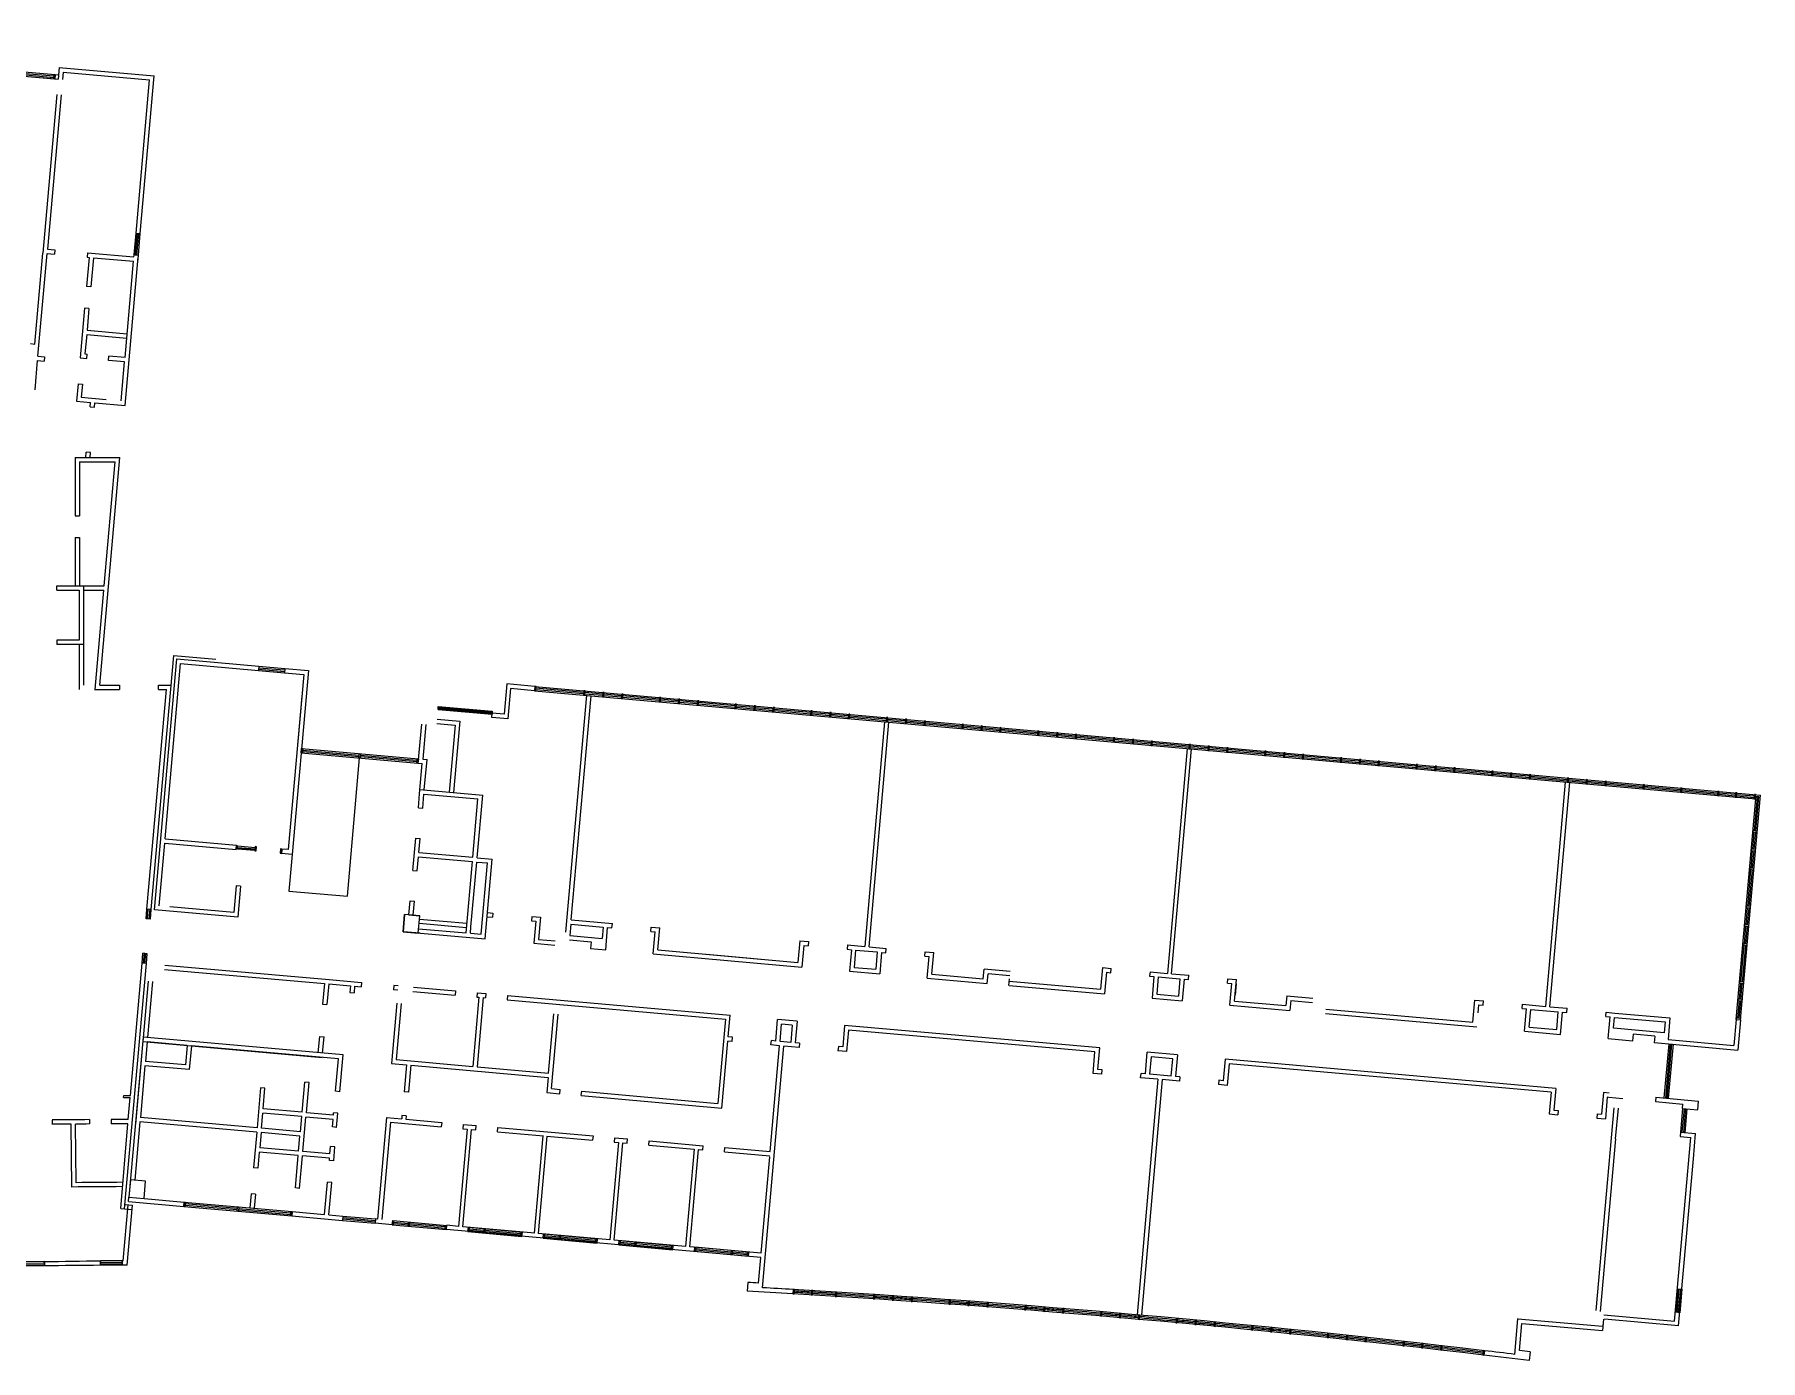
# Model space of a CAD drawing. Header units: millimetres. Extents: x -160790 to 7560, y -3558 to 89454.
# Drawn here: x -71972 to 7560, y -1933 to 59176 of the extents above; entities that cross this region are included whole.
import ezdxf

# ---------------------------------------------------------------- set-up
doc = ezdxf.new("R2010")
doc.units = ezdxf.units.MM
doc.header["$LTSCALE"] = 5
doc.layers.add('A—墙体', color=7, linetype='Continuous')
doc.layers.add('A—门窗', color=135, linetype='Continuous')
for name, color, linetype, lineweight in [('E1-RI-3F$0$A-GLAZ-CWMG', 3, 'Continuous', 5), ('E1-RI-3F$0$A-WALL', 7, 'Continuous', 5), ('E1-RI-3F$0$AUDIT_D_131110141545-10', 7, 'Continuous', 5), ('E1-RW-3F$0$A-WALL', 7, 'Continuous', 5)]:
    doc.layers.add(name, color=color, linetype=linetype, lineweight=lineweight)
doc.layers.get('E1-RI-3F$0$A-GLAZ-CWMG').off()

# ---------------------------------------------------------------- blocks, each defined once
blk = doc.blocks.new('E1-RI-3F$0$RECTANGULAR_MULLION_-_6006')
at = {"layer": 'A—门窗'}
for p, q in [((-30, 125), (30, 125)), ((-30, -75), (-30, 125)), ((30, 125), (30, -75)), ((30, -75), (-30, -75))]:
    blk.add_line(p, q, dxfattribs=at)
blk = doc.blocks.new('E1-RI-3F$0$ERWEW')
at = {"layer": 'A—门窗'}
for p, q in [((12241778, -5091274), (12241778, -5091474)), ((12241778, -5091274), (12247778, -5091274)), ((12241778, -5091474), (12247778, -5091474)), ((12241838, -5091274), (12241838, -5091474)), ((12241838, -5091341), (12243148, -5091341)), ((12241838, -5091408), (12243148, -5091408)), ((12243148, -5091274), (12243148, -5091474)), ((12243208, -5091274), (12243208, -5091474)), ((12243208, -5091341), (12243948, -5091341)), ((12243208, -5091408), (12243948, -5091408)), ((12243948, -5091274), (12243948, -5091474)), ((12244008, -5091274), (12244008, -5091474)), ((12244008, -5091341), (12244748, -5091341)), ((12244008, -5091408), (12244748, -5091408)), ((12244748, -5091274), (12244748, -5091474)), ((12244808, -5091274), (12244808, -5091474)), ((12244808, -5091341), (12246348, -5091341)), ((12244808, -5091408), (12246348, -5091408)), ((12246348, -5091274), (12246348, -5091474)), ((12246408, -5091274), (12246408, -5091474)), ((12246408, -5091341), (12247718, -5091341)), ((12246408, -5091408), (12247718, -5091408)), ((12247718, -5091274), (12247718, -5091474)), ((12247778, -5091274), (12247778, -5091474))]:
    blk.add_line(p, q, dxfattribs=at)
blk = doc.blocks.new('E1-RI-3F$0$1窗02')
at = {"layer": 'A—门窗'}
for p, q in [((12307966, -5138138), (12310466, -5138138)), ((12307966, -5138338), (12310466, -5138338)), ((12308026, -5138338), (12308026, -5138138)), ((12308026, -5138204), (12308706, -5138204)), ((12308026, -5138271), (12308706, -5138271)), ((12308706, -5138338), (12308706, -5138138)), ((12308766, -5138338), (12308766, -5138138)), ((12308766, -5138204), (12310406, -5138204)), ((12308766, -5138271), (12310406, -5138271)), ((12310406, -5138338), (12310406, -5138138))]:
    blk.add_line(p, q, dxfattribs=at)
at = {"layer": 'E1-RI-3F$0$A-WALL'}
for p, q in [((12307966, -5138338), (12307966, -5138138)), ((12310466, -5138338), (12310466, -5138138))]:
    blk.add_line(p, q, dxfattribs=at)
blk = doc.blocks.new('E1-RI-3F$0$$TCHSYS$WIN2D')
for p, q in [((-0.5, 0.5), (0.5, 0.5)), ((-0.5, 0.5), (-0.5, -0.5)), ((0.5, 0.5), (0.5, -0.5)), ((0.5, 0.167), (-0.5, 0.167)), ((0.5, -0.167), (-0.5, -0.167)), ((-0.5, -0.5), (0.5, -0.5))]:
    blk.add_line(p, q)

msp = doc.modelspace()

# ---------------------------------------------------------------- linework, layer by layer
for p, q in [((-69568, 45352), (-67722, 45189)), ((-69551, 45552), (-67704, 45388)), ((-69863, 44274), (-69562, 44247)), ((-69646, 44456), (-69544, 44447)), ((-69562, 44247), (-69544, 44447)), ((-68566, 44159), (-68548, 44359)), ((-67819, 44093), (-68566, 44159)), ((-67801, 44293), (-68548, 44359)), ((-69209, 28988), (-68059, 28988)), ((-68961, 29188), (-68059, 29188)), ((-68059, 29188), (-68059, 28988)), ((-66259, 28988), (-66259, 29188)), ((-66259, 29188), (-65679, 29188)), ((-66259, 28988), (-65897, 28988)), ((1658, 12754), (1658, 12754))]:
    msp.add_line(p, q)
at = {"layer": 'A—墙体'}
for p, q in [((-91934, 59176), (-70867, 57313)), ((-91354, 58924), (-70884, 57114)), ((-70836, 57662), (-70884, 57114)), ((-70836, 57662), (-70884, 57114)), ((-70836, 57662), (-66453, 57274)), ((-70836, 57662), (-66453, 57274)), ((-70654, 57445), (-70685, 57096)), ((-70654, 57445), (-70685, 57096)), ((-70654, 57445), (-66670, 57093)), ((-70654, 57445), (-66670, 57093)), ((-67096, 50003), (-66453, 57274)), ((-67096, 50003), (-66453, 57274)), ((-67295, 50020), (-66670, 57093)), ((-67295, 50020), (-66670, 57093)), ((-70747, 56399), (-71376, 49277)), ((-70747, 56399), (-71376, 49277)), ((-70946, 56417), (-71285, 52582)), ((-70946, 56417), (-71285, 52582)), ((-71285, 52582), (-71593, 49100)), ((-71285, 52582), (-71593, 49100)), ((-67295, 50020), (-67096, 50003)), ((-67295, 50020), (-67096, 50003)), ((-71963, 44911), (-71593, 49095)), ((-71812, 44346), (-71394, 49078)), ((-71394, 49078), (-71045, 49047)), ((-71394, 49078), (-71045, 49047)), ((-71376, 49277), (-71028, 49246)), ((-71376, 49277), (-71028, 49246)), ((-71028, 49246), (-71045, 49046)), ((-71028, 49246), (-71045, 49046)), ((-69459, 48906), (-69576, 47561)), ((-69533, 49114), (-69551, 48914)), ((-69533, 49114), (-69551, 48914)), ((-69551, 48915), (-69459, 48906)), ((-69551, 48915), (-69459, 48906)), ((-69533, 49114), (-67392, 48924)), ((-69533, 49114), (-67392, 48924)), ((-69260, 48889), (-69377, 47544)), ((-69260, 48889), (-67409, 48725)), ((-69260, 48889), (-67409, 48725)), ((-67801, 44293), (-67409, 48725)), ((-67796, 42085), (-67192, 48919)), ((-67392, 48924), (-67383, 49024)), ((-67392, 48924), (-67383, 49024)), ((-67383, 49024), (-67184, 49006)), ((-67383, 49024), (-67184, 49006)), ((-67212, 48683), (-67184, 49006)), ((-67212, 48683), (-67184, 49006)), ((-69377, 47544), (-69576, 47561)), ((-69663, 46565), (-69863, 44274)), ((-69464, 46548), (-69663, 46565)), ((-69464, 46548), (-69551, 45552)), ((-69568, 45352), (-69646, 44456)), ((-72162, 44929), (-71963, 44911)), ((-71949, 42802), (-71830, 44147)), ((-71830, 44147), (-71531, 44120)), ((-71812, 44346), (-71513, 44320)), ((-67977, 42301), (-67819, 44093)), ((-69967, 43077), (-70037, 42280)), ((-69967, 43077), (-69768, 43060)), ((-69768, 43060), (-69820, 42462)), ((-70037, 42280), (-69390, 42224)), ((-69820, 42462), (-68675, 42362)), ((-69407, 42024), (-69390, 42224)), ((-69208, 42007), (-69190, 42206)), ((-69190, 42206), (-67796, 42085)), ((-69407, 42024), (-69208, 42007)), ((-69614, 39689), (-69592, 39933)), ((-69393, 39915), (-69592, 39933)), ((-69413, 39688), (-69393, 39915)), ((-70096, 39689), (-70096, 36990)), ((-70096, 39689), (-68033, 39687)), ((-69896, 39489), (-69896, 36989)), ((-69896, 39489), (-68251, 39487)), ((-68961, 29188), (-68033, 39687)), ((-68757, 33764), (-68251, 39487)), ((-70096, 36990), (-69896, 36989)), ((-70096, 35990), (-70096, 33764)), ((-70096, 35990), (-69896, 35989)), ((-69896, 35989), (-69896, 33764)), ((-70941, 33564), (-70941, 33764)), ((-70941, 33764), (-69708, 33764)), ((-70941, 33564), (-70941, 33764)), ((-70941, 33764), (-69708, 33764)), ((-70941, 33564), (-69908, 33564)), ((-70941, 33564), (-69908, 33564)), ((-69908, 33564), (-69908, 31264)), ((-69908, 33564), (-69908, 31264)), ((-69896, 33764), (-68757, 33764)), ((-69708, 33764), (-69708, 31064)), ((-69708, 33764), (-69708, 31064)), ((-69708, 33564), (-68775, 33564)), ((-69628, 33764), (-68757, 33764)), ((-69179, 28988), (-68775, 33564)), ((-70941, 31264), (-70941, 31064)), ((-69908, 31264), (-70941, 31264)), ((-70941, 31264), (-70941, 31064)), ((-69908, 31264), (-70941, 31264)), ((-69708, 31064), (-70941, 31064)), ((-69708, 31064), (-70941, 31064)), ((-66595, 18856), (-65557, 30561)), ((-66446, 18843), (-65421, 30398)), ((-65557, 30561), (-63615, 30388)), ((-65421, 30398), (-61636, 30062)), ((-65955, 22112), (-65239, 30181)), ((-65239, 30181), (-61653, 29863)), ((-60458, 29757), (-59562, 29677)), ((-60441, 29956), (-59345, 29859)), ((-59562, 29677), (-60277, 21609)), ((-59345, 29859), (-60096, 21392)), ((-66794, 18874), (-65897, 28988)), ((-59649, 28682), (-59880, 26087)), ((-50213, 29250), (-50336, 27855)), ((-48918, 29135), (-50213, 29250)), ((-50031, 29033), (-50155, 27639)), ((-48935, 28936), (-50031, 29033)), ((-48918, 29135), (-48935, 28936)), ((-47487, 17814), (-46520, 28722)), ((-47237, 18370), (-46321, 28704)), ((-50902, 27705), (-50885, 27904)), ((-50336, 27855), (-50884, 27904)), ((-54143, 27390), (-54302, 25596)), ((-53943, 27372), (-54085, 25778)), ((-53436, 27428), (-52590, 27353)), ((-53419, 27627), (-52373, 27534)), ((-52590, 27353), (-52864, 24265)), ((-52373, 27534), (-52665, 24247)), ((-50155, 27639), (-50902, 27705)), ((-32799, 27505), (-33718, 17146)), ((-33518, 17128), (-32600, 27487)), ((-18852, 26268), (-19771, 15909)), ((-19573, 15891), (-18655, 26251)), ((-57556, 19460), (-56991, 25835)), ((-54302, 25596), (-54103, 25579)), ((-54226, 24185), (-54103, 25579)), ((-54085, 25778), (-53886, 25760)), ((-54010, 24366), (-53886, 25760)), ((-2338, 14388), (-1422, 24722)), ((-2139, 14370), (-1222, 24705)), ((-54284, 23537), (-54226, 24185)), ((-54284, 23537), (-54226, 24185)), ((-54209, 24384), (-51320, 24128)), ((-54209, 24384), (-51320, 24128)), ((-54085, 23520), (-54027, 24167)), ((-54085, 23520), (-54027, 24167)), ((-54027, 24167), (-51537, 23946)), ((-54027, 24167), (-51537, 23946)), ((-51775, 21257), (-51537, 23946)), ((-51775, 21257), (-51537, 23946)), ((-51576, 21239), (-51320, 24128)), ((-51576, 21239), (-51320, 24128)), ((-54284, 23537), (-54085, 23520)), ((-54284, 23537), (-54085, 23520)), ((-66229, 19025), (-65973, 21913)), ((-65973, 21913), (-62686, 21622)), ((-65955, 22112), (-62668, 21821)), ((-62686, 21622), (-62668, 21821)), ((-60579, 21595), (-60593, 21436)), ((-60277, 21609), (-60576, 21635)), ((-54540, 20649), (-54407, 22143)), ((-54540, 20649), (-54407, 22143)), ((-54407, 22143), (-54208, 22125)), ((-54407, 22143), (-54208, 22125)), ((-54266, 21478), (-54208, 22125)), ((-54266, 21478), (-54208, 22125)), ((-54266, 21478), (-51775, 21257)), ((-54266, 21478), (-51775, 21257)), ((-60096, 21392), (-60593, 21436)), ((-60096, 21392), (-60246, 19699)), ((-54341, 20631), (-54283, 21278)), ((-54341, 20631), (-54283, 21278)), ((-54283, 21278), (-51793, 21058)), ((-54283, 21278), (-51793, 21058)), ((-52084, 17771), (-51793, 21058)), ((-52084, 17771), (-51793, 21058)), ((-51859, 18052), (-51594, 21040)), ((-51859, 18052), (-51594, 21040)), ((-51594, 21040), (-51096, 20996)), ((-51594, 21040), (-51096, 20996)), ((-51594, 21040), (-51096, 20996)), ((-51594, 21040), (-51096, 20996)), ((-51576, 21239), (-50879, 21178)), ((-51576, 21239), (-50879, 21178)), ((-51388, 17709), (-51096, 20996)), ((-51388, 17709), (-51096, 20996)), ((-51387, 17709), (-51096, 20996)), ((-51387, 17709), (-51096, 20996)), ((-51205, 17492), (-50879, 21178)), ((-51205, 17492), (-50879, 21178)), ((-62683, 19945), (-62791, 18720)), ((-62484, 19928), (-62683, 19945)), ((-62484, 19928), (-62610, 18503)), ((-54540, 20649), (-54341, 20631)), ((-54540, 20649), (-54341, 20631)), ((-60246, 19699), (-57556, 19460)), ((-54721, 18607), (-54663, 19254)), ((-54721, 18607), (-54663, 19254)), ((-54663, 19254), (-54464, 19236)), ((-54663, 19254), (-54464, 19236)), ((-54522, 18589), (-54464, 19236)), ((-54522, 18589), (-54464, 19236)), ((-66595, 18857), (-66794, 18874)), ((-66595, 18856), (-66794, 18874)), ((-62610, 18503), (-66446, 18843)), ((-62791, 18720), (-65731, 18981)), ((-54991, 17827), (-54920, 18624)), ((-54991, 17827), (-54920, 18624)), ((-54721, 18607), (-54223, 18562)), ((-54721, 18607), (-54223, 18562)), ((-54293, 17766), (-54223, 18562)), ((-54293, 17766), (-54223, 18562)), ((-54236, 18413), (-52045, 18219)), ((-54236, 18413), (-52045, 18219)), ((-51115, 18513), (-50867, 18491)), ((-51097, 18712), (-50849, 18690)), ((-50849, 18690), (-50867, 18491)), ((-49056, 18531), (-49074, 18332)), ((-49074, 18332), (-48874, 18315)), ((-49056, 18531), (-48659, 18496)), ((-48874, 18315), (-48965, 17293)), ((-48658, 18496), (-48748, 17475)), ((-47237, 18369), (-45345, 18202)), ((-54194, 17757), (-54991, 17827)), ((-54194, 17757), (-54991, 17827)), ((-54891, 17819), (-51205, 17492)), ((-54891, 17819), (-51205, 17492)), ((-54276, 17965), (-52084, 17771)), ((-54276, 17965), (-52084, 17771)), ((-54254, 18214), (-52062, 18020)), ((-54254, 18214), (-52062, 18020)), ((-51885, 17753), (-51859, 18052)), ((-51885, 17753), (-51859, 18052)), ((-51885, 17753), (-51387, 17709)), ((-51885, 17753), (-51387, 17709)), ((-47255, 18170), (-47301, 17647)), ((-47301, 17647), (-45807, 17515)), ((-47255, 18170), (-45761, 18038)), ((-45761, 18038), (-45807, 17515)), ((-45652, 16999), (-45562, 18020)), ((-45562, 18020), (-45363, 18003)), ((-45363, 18003), (-45345, 18202)), ((-43570, 17844), (-43552, 18043)), ((-43570, 17844), (-43371, 17827)), ((-43570, 17844), (-43371, 17826)), ((-43552, 18043), (-43154, 18008)), ((-43461, 16805), (-43371, 17827)), ((-43244, 16987), (-43154, 18008)), ((-66793, 16625), (-66776, 16815)), ((-48965, 17293), (-47993, 17207)), ((-48748, 17475), (-47975, 17406)), ((-47319, 17448), (-46323, 17360)), ((-46323, 17360), (-46349, 17061)), ((-46349, 17061), (-45652, 16999)), ((-43461, 16805), (-36613, 16198)), ((-43244, 16987), (-36794, 16415)), ((-41002, 16788), (-36794, 16415)), ((-36706, 17411), (-36794, 16415)), ((-36706, 17411), (-36307, 17375)), ((-36524, 17194), (-36613, 16198)), ((-36524, 17194), (-36325, 17176)), ((-36307, 17375), (-36325, 17176)), ((-34513, 17216), (-34531, 17017)), ((-34531, 17017), (-34333, 17000)), ((-34513, 17216), (-33718, 17146)), ((-34333, 17000), (-34421, 16003)), ((-34134, 16982), (-34204, 16185)), ((-34134, 16982), (-33137, 16894)), ((-33518, 17128), (-32722, 17057)), ((-33137, 16894), (-33208, 16097)), ((-32938, 16876), (-33027, 15880)), ((-32938, 16876), (-32739, 16858)), ((-32739, 16858), (-32722, 17057)), ((-30946, 16699), (-30929, 16898)), ((-30929, 16898), (-30530, 16863)), ((-30619, 15867), (-30530, 16863)), ((-67818, 5061), (-66816, 16366)), ((-67556, 10286), (-67015, 16384)), ((-66816, 16366), (-67015, 16384)), ((-66816, 16366), (-67015, 16384)), ((-65987, 16092), (-58614, 15438)), ((-65987, 16092), (-58614, 15438)), ((-65969, 16291), (-58399, 15619)), ((-65969, 16291), (-58399, 15619)), ((-34421, 16003), (-33027, 15880)), ((-34204, 16185), (-33208, 16097)), ((-30946, 16699), (-30747, 16682)), ((-30836, 15685), (-30747, 16682)), ((-22761, 16174), (-22849, 15178)), ((-22761, 16174), (-22362, 16139)), ((-22579, 15957), (-22667, 14961)), ((-22579, 15957), (-22380, 15940)), ((-22380, 15940), (-22362, 16139)), ((-20569, 15980), (-20587, 15781)), ((-20569, 15980), (-19771, 15909)), ((-66737, 15556), (-66984, 12767)), ((-66737, 15556), (-66984, 12767)), ((-66538, 15538), (-66767, 12949)), ((-66538, 15538), (-66767, 12949)), ((-58614, 15438), (-58699, 14489)), ((-58614, 15438), (-58699, 14489)), ((-58415, 15420), (-58499, 14471)), ((-58415, 15420), (-58499, 14472)), ((-58415, 15420), (-58499, 14471)), ((-58415, 15420), (-57419, 15332)), ((-58398, 15619), (-56905, 15487)), ((-57419, 15332), (-57446, 15033)), ((-57220, 15314), (-57246, 15015)), ((-57220, 15314), (-56922, 15288)), ((-56905, 15487), (-56922, 15288)), ((-55410, 15355), (-55428, 15154)), ((-55229, 15140), (-55428, 15154)), ((-55211, 15337), (-55410, 15355)), ((-54514, 15275), (-52572, 15103)), ((-30836, 15685), (-28071, 15440)), ((-30619, 15867), (-28252, 15657)), ((-27057, 15551), (-22849, 15178)), ((-27054, 15350), (-22667, 14961)), ((-20587, 15781), (-20388, 15763)), ((-20388, 15763), (-20475, 14767)), ((-20188, 15745), (-20259, 14948)), ((-20188, 15745), (-19192, 15657)), ((-19573, 15891), (-18777, 15821)), ((-19192, 15657), (-19263, 14860)), ((-18993, 15639), (-19081, 14643)), ((-18993, 15639), (-18794, 15622)), ((-18794, 15622), (-18777, 15821)), ((-17001, 15463), (-16984, 15662)), ((-17001, 15463), (-16802, 15445)), ((-16984, 15662), (-16585, 15626)), ((-16890, 14449), (-16802, 15445)), ((-16673, 14630), (-16585, 15626)), ((-16603, 15427), (-16649, 14904)), ((-58699, 14489), (-58499, 14471)), ((-58699, 14489), (-58499, 14471)), ((-57446, 15033), (-57246, 15015)), ((-55282, 14540), (-55529, 11751)), ((-55083, 14523), (-55312, 11933)), ((-54532, 15076), (-52589, 14904)), ((-52572, 15103), (-52589, 14904)), ((-51494, 14807), (-51776, 11619)), ((-51575, 15015), (-51593, 14815)), ((-51593, 14815), (-51494, 14807)), ((-51294, 14789), (-51577, 11601)), ((-51575, 15015), (-51177, 14979)), ((-51294, 14789), (-51195, 14780)), ((-51177, 14979), (-51195, 14780)), ((-50181, 14891), (-50199, 14692)), ((-50199, 14692), (-40138, 13800)), ((-50181, 14891), (-39921, 13981)), ((-20475, 14767), (-19081, 14643)), ((-20259, 14948), (-19263, 14860)), ((-16890, 14449), (-14126, 14204)), ((-16673, 14630), (-14307, 14421)), ((-14268, 14869), (-14307, 14421)), ((-14268, 14869), (-13072, 14763)), ((-14086, 14652), (-14126, 14204)), ((-14086, 14652), (-13090, 14563)), ((-5691, 13656), (-5601, 14677)), ((-5601, 14677), (-5202, 14642)), ((-5453, 14087), (-5419, 14461)), ((-5419, 14461), (-5220, 14443)), ((-5220, 14443), (-5202, 14642)), ((-3427, 14284), (-3409, 14483)), ((-3409, 14483), (-2338, 14388)), ((-2139, 14370), (-1342, 14300)), ((-48290, 11310), (-48047, 14049)), ((-48152, 10595), (-47848, 14032)), ((-40138, 13800), (-40483, 9915)), ((-40009, 12985), (-39921, 13981)), ((-37818, 12791), (-37729, 13787)), ((-36835, 13708), (-37729, 13787)), ((-37619, 12773), (-37548, 13570)), ((-37052, 13526), (-37548, 13570)), ((-37052, 13526), (-37122, 12729)), ((-36835, 13708), (-36923, 12712)), ((-12482, 14058), (-5510, 13440)), ((-12465, 14257), (-5691, 13656)), ((-3427, 14284), (-3228, 14266)), ((-3318, 13245), (-3228, 14266)), ((-3101, 13427), (-3028, 14249)), ((-3028, 14249), (-1759, 14136)), ((-1831, 13314), (-1759, 14136)), ((-1650, 13097), (-1559, 14118)), ((-1559, 14118), (-1360, 14101)), ((-1360, 14101), (-1342, 14300)), ((431, 13917), (448, 14116)), ((431, 13917), (630, 13899)), ((448, 14116), (847, 14081)), ((541, 12903), (630, 13899)), ((785, 13382), (829, 13881)), ((829, 13881), (3170, 13674)), ((847, 14081), (3387, 13855)), ((3170, 13674), (3126, 13175)), ((3387, 13855), (3299, 12859)), ((6443, 13785), (6337, 12590)), ((6642, 13767), (6518, 12373)), ((-66966, 12967), (-67621, 5596)), ((-66967, 12966), (-67621, 5595)), ((-66967, 12966), (-67621, 5595)), ((-66967, 12966), (-67621, 5595)), ((-66984, 12767), (-58716, 12034)), ((-66984, 12767), (-58716, 12034)), ((-66785, 12749), (-66865, 11852)), ((-66785, 12749), (-66865, 11852)), ((-64943, 12585), (-66785, 12749)), ((-64943, 12585), (-66785, 12749)), ((-58897, 12251), (-58831, 12995)), ((-58897, 12251), (-58831, 12995)), ((-58831, 12995), (-58632, 12977)), ((-58831, 12995), (-58632, 12977)), ((-58698, 12233), (-58632, 12977)), ((-58698, 12233), (-58632, 12977)), ((-40301, 9698), (-40027, 12786)), ((-39828, 12768), (-40027, 12785)), ((-39810, 12968), (-40009, 12985)), ((-39828, 12768), (-39810, 12968)), ((-38035, 12609), (-38017, 12809)), ((-37818, 12791), (-38017, 12809)), ((-37122, 12729), (-37619, 12773)), ((-34643, 13513), (-34732, 12517)), ((-22888, 12471), (-34643, 13513)), ((-34462, 13296), (-34550, 12300)), ((-23105, 12289), (-34462, 13296)), ((-3318, 13245), (-1650, 13097)), ((-3101, 13427), (-1831, 13314)), ((541, 12903), (1662, 12804)), ((3126, 13175), (785, 13382)), ((1689, 13101), (1662, 12804)), ((2685, 13013), (1689, 13101)), ((2685, 13012), (2658, 12714)), ((3299, 12859), (6337, 12590)), ((-67028, 12270), (-67323, 8952)), ((-67028, 12268), (-67323, 8951)), ((-64943, 12585), (-65022, 11689)), ((-64943, 12585), (-65022, 11689)), ((-64743, 12567), (-64841, 11472)), ((-64743, 12567), (-64841, 11472)), ((-57970, 11968), (-64743, 12569)), ((-58716, 12034), (-58716, 12034)), ((-58716, 12034), (-58716, 12034)), ((-58102, 10472), (-57970, 11966)), ((-55312, 11933), (-51776, 11619)), ((-38424, 1423), (-37437, 12556)), ((-38069, 7693), (-37636, 12574)), ((-37636, 12573), (-38035, 12609)), ((-37836, 12591), (-37836, 12591)), ((-36741, 12495), (-37437, 12556)), ((-36724, 12694), (-36923, 12712)), ((-36724, 12694), (-36741, 12495)), ((-34931, 12535), (-34948, 12336)), ((-34550, 12300), (-34948, 12336)), ((-34732, 12517), (-34931, 12535)), ((-23193, 11293), (-23105, 12289)), ((-22976, 11475), (-22888, 12471)), ((-20785, 11280), (-20697, 12277)), ((-19302, 12153), (-20697, 12277)), ((-20515, 12060), (-20586, 11263)), ((-19519, 11971), (-20515, 12060)), ((-19590, 11174), (-19519, 11971)), ((-19302, 12153), (-19390, 11157)), ((-17111, 11959), (-17199, 10962)), ((-1871, 10607), (-17111, 11959)), ((2658, 12715), (6518, 12373)), ((3555, 12636), (3555, 12637)), ((-66882, 11654), (-67094, 9264)), ((-66882, 11653), (-67094, 9262)), ((-66882, 11653), (-67094, 9262)), ((-64841, 11472), (-66882, 11653)), ((-64841, 11472), (-66882, 11653)), ((-65022, 11689), (-66865, 11852)), ((-65022, 11689), (-66865, 11852)), ((-55529, 11751), (-54832, 11689)), ((-54832, 11689), (-54942, 10448)), ((-54633, 11672), (-54743, 10430)), ((-54633, 11672), (-48307, 11111)), ((-51577, 11601), (-48290, 11310)), ((-22795, 11258), (-23193, 11293)), ((-22777, 11457), (-22976, 11475)), ((-22795, 11258), (-22777, 11457)), ((-21002, 11099), (-20984, 11298)), ((-20785, 11280), (-20984, 11298)), ((-19590, 11174), (-20586, 11263)), ((-19191, 11139), (-19390, 11157)), ((-19191, 11139), (-19209, 10940)), ((-16929, 11742), (-17017, 10746)), ((-2088, 10426), (-16929, 11742)), ((-61552, 10628), (-61715, 8785)), ((-61552, 10628), (-61715, 8785)), ((-61353, 10610), (-61552, 10628)), ((-61353, 10610), (-61552, 10628)), ((-61437, 9664), (-61353, 10610)), ((-61437, 9664), (-61353, 10610)), ((-59644, 9504), (-59520, 10899)), ((-59644, 9504), (-59520, 10899)), ((-59320, 10881), (-59520, 10899)), ((-59320, 10881), (-59520, 10899)), ((-59444, 9487), (-59320, 10881)), ((-59444, 9487), (-59320, 10881)), ((-57903, 10454), (-58102, 10472)), ((-57903, 10454), (-58102, 10472)), ((-54743, 10430), (-54942, 10448)), ((-48307, 11111), (-48369, 10414)), ((-48369, 10414), (-47772, 10361)), ((-48152, 10595), (-47754, 10560)), ((-47772, 10361), (-47754, 10560)), ((-46776, 10272), (-46758, 10472)), ((-46758, 10472), (-40483, 9915)), ((-20205, 11028), (-21168, 171)), ((-20205, 11028), (-21002, 11099)), ((-20006, 11011), (-20968, 153)), ((-19209, 10940), (-20006, 11011)), ((-17398, 10980), (-17416, 10781)), ((-17017, 10746), (-17416, 10781)), ((-17199, 10962), (-17398, 10980)), ((-2088, 10426), (-2176, 9429)), ((-1871, 10607), (-1959, 9611)), ((321, 10413), (232, 9416)), ((595, 10388), (321, 10413)), ((-67866, 10182), (-67857, 10282)), ((-67866, 10182), (-67565, 10186)), ((-67857, 10282), (-67556, 10286)), ((-67654, 9176), (-67565, 10186)), ((-59644, 9504), (-61437, 9664)), ((-59644, 9504), (-61437, 9664)), ((-46776, 10272), (-40301, 9698)), ((-1959, 9611), (-1760, 9593)), ((-1760, 9593), (-1778, 9394)), ((-17, 375), (811, 9716)), ((-17, 375), (811, 9716)), ((502, 10196), (414, 9199)), ((577, 10189), (502, 10196)), ((1224, 10132), (577, 10189)), ((885, 8284), (1011, 9699)), ((885, 8284), (1011, 9699)), ((2737, 10198), (2720, 9999)), ((2737, 10198), (2720, 9999)), ((2720, 9999), (3989, 9886)), ((2720, 9999), (3989, 9886)), ((2737, 10198), (4704, 10024)), ((2737, 10198), (4704, 10024)), ((3971, 9687), (3989, 9886)), ((3971, 9687), (3989, 9886)), ((3971, 9687), (4668, 9625)), ((3971, 9687), (4668, 9625)), ((4668, 9625), (4704, 10024)), ((4668, 9625), (4704, 10024)), ((-71163, 9150), (-71161, 8950)), ((-69438, 9166), (-69436, 8966)), ((-68438, 9173), (-68436, 8973)), ((-67994, 5076), (-67671, 8976)), ((-67112, 9064), (-67351, 6375)), ((-67112, 9063), (-67351, 6374)), ((-67112, 9063), (-67351, 6374)), ((-61733, 8587), (-67112, 9064)), ((-61733, 8586), (-67112, 9063)), ((-61733, 8586), (-67112, 9063)), ((-61715, 8786), (-67094, 9264)), ((-61715, 8785), (-67094, 9262)), ((-61715, 8785), (-67094, 9262)), ((-61516, 8767), (-61454, 9464)), ((-61516, 8767), (-61454, 9464)), ((-59723, 8608), (-61516, 8767)), ((-59723, 8608), (-61516, 8767)), ((-59661, 9305), (-61454, 9464)), ((-59661, 9305), (-61454, 9464)), ((-59723, 8608), (-59661, 9305)), ((-59723, 8608), (-59661, 9305)), ((-59604, 7694), (-59462, 9288)), ((-59604, 7694), (-59462, 9288)), ((-58217, 9177), (-59462, 9288)), ((-58200, 9376), (-59444, 9487)), ((-58248, 8829), (-58217, 9177)), ((-58049, 8811), (-58248, 8829)), ((-58049, 8811), (-58248, 8829)), ((-58200, 9376), (-58191, 9476)), ((-57992, 9458), (-58191, 9476)), ((-57992, 9458), (-58191, 9476)), ((-58049, 8811), (-57992, 9458)), ((-55750, 9261), (-56165, 4579)), ((-55568, 9044), (-55966, 4562)), ((-55750, 9261), (-55053, 9199)), ((-55568, 9044), (-53228, 8837)), ((-55039, 9352), (-55053, 9199)), ((-54841, 9335), (-55039, 9352)), ((-54841, 9335), (-54854, 9182)), ((-54854, 9182), (-53210, 9036)), ((-53210, 9036), (-53228, 8837)), ((-52214, 8948), (-52231, 8748)), ((-52214, 8948), (-51616, 8895)), ((-51633, 8695), (-51616, 8895)), ((-50637, 8607), (-50620, 8806)), ((-50620, 8806), (-46237, 8418)), ((-2176, 9429), (-1778, 9394)), ((33, 9434), (15, 9235)), ((15, 9235), (414, 9199)), ((33, 9434), (232, 9416)), ((-61733, 8586), (-61879, 6942)), ((-61733, 8586), (-61879, 6942)), ((-61534, 8568), (-61596, 7871)), ((-61534, 8568), (-61596, 7871)), ((-59741, 8409), (-61534, 8568)), ((-59741, 8409), (-61534, 8568)), ((-59803, 7712), (-59741, 8409)), ((-59803, 7712), (-59741, 8409)), ((-52032, 8731), (-52430, 4248)), ((-52231, 8748), (-52032, 8731)), ((-52230, 4230), (-51833, 8713)), ((-51833, 8713), (-51633, 8695)), ((-50637, 8607), (-48522, 8419)), ((-48546, 8423), (-48943, 3939)), ((-48744, 3921), (-48346, 8405)), ((-48370, 8407), (-46255, 8219)), ((-46237, 8418), (-46255, 8219)), ((-45060, 8112), (-45457, 3630)), ((-45241, 8329), (-45259, 8130)), ((-45259, 8130), (-45060, 8112)), ((-45258, 3612), (-44860, 8095)), ((-45241, 8329), (-44643, 8276)), ((-44860, 8095), (-44661, 8077)), ((-44661, 8077), (-44643, 8276)), ((-43665, 7989), (-43647, 8188)), ((-43665, 7989), (-41573, 7803)), ((-43647, 8188), (-41157, 7967)), ((-41174, 7769), (-41157, 7967)), ((885, 8284), (180, 330)), ((885, 8284), (180, 330)), ((3604, -119), (4354, 8348)), ((3604, -119), (4354, 8348)), ((3874, 8592), (3856, 8392)), ((3874, 8592), (3856, 8392)), ((3856, 8392), (4354, 8348)), ((3856, 8392), (4354, 8348)), ((3874, 8592), (4571, 8530)), ((3874, 8592), (4571, 8530)), ((4467, 7359), (4571, 8530)), ((4467, 7359), (4571, 8530)), ((-61613, 7672), (-61680, 6925)), ((-61613, 7672), (-61680, 6925)), ((-59821, 7513), (-61613, 7672)), ((-59821, 7513), (-61613, 7672)), ((-59803, 7712), (-61596, 7871)), ((-59803, 7712), (-61596, 7871)), ((-59953, 6019), (-59821, 7513)), ((-59953, 6019), (-59821, 7513)), ((-59754, 6001), (-59621, 7495)), ((-59754, 6001), (-59621, 7495)), ((-58376, 7384), (-59621, 7495)), ((-58376, 7384), (-59621, 7495)), ((-58359, 7584), (-59604, 7694)), ((-58359, 7584), (-59604, 7694)), ((-58406, 7387), (-58406, 7387)), ((-58385, 7285), (-58376, 7384)), ((-58385, 7285), (-58376, 7384)), ((-58186, 7267), (-58385, 7285)), ((-58186, 7267), (-58385, 7285)), ((-58359, 7584), (-58328, 7932)), ((-58359, 7584), (-58328, 7932)), ((-58129, 7914), (-58328, 7932)), ((-58129, 7914), (-58328, 7932)), ((-58186, 7267), (-58129, 7914)), ((-58186, 7267), (-58129, 7914)), ((-41573, 7803), (-41971, 3321)), ((-41771, 3303), (-41374, 7787)), ((-41374, 7787), (-41174, 7769)), ((-40178, 7680), (-40161, 7879)), ((-40178, 7680), (-38087, 7494)), ((-40161, 7879), (-38069, 7693)), ((-38484, 3011), (-38091, 7448)), ((3786, -336), (4467, 7359)), ((-61680, 6925), (-61879, 6942)), ((-61680, 6925), (-61879, 6942)), ((-61985, 5747), (-62043, 5099, 0)), ((-61985, 5747), (-62043, 5099, 0)), ((-61786, 5730, 0), (-61985, 5747)), ((-61786, 5730, 0), (-61985, 5747)), ((-61786, 5730, 0), (-61843, 5082, 0)), ((-61786, 5730, 0), (-61843, 5082, 0)), ((-59754, 6001), (-59953, 6019)), ((-59754, 6001), (-59953, 6019)), ((-58606, 4796), (-58473, 6290)), ((-58606, 4794), (-58474, 6289)), ((-58606, 4794), (-58474, 6289)), ((-58274, 6271), (-58474, 6289)), ((-58274, 6271), (-58474, 6289)), ((-58407, 4778), (-58274, 6272)), ((-58407, 4777), (-58274, 6271)), ((-58407, 4777), (-58274, 6271)), ((-67995, 5076), (-67470, 5030)), ((-67880, 2662), (-67651, 5247)), ((-67778, 5258), (-67452, 5229)), ((-67697, 2463), (-67452, 5229)), ((-67638, 5397), (-65098, 5171)), ((-67638, 5395), (-65098, 5170)), ((-67638, 5395), (-65098, 5170)), ((-66924, 5534), (-65081, 5371)), ((-66924, 5533), (-65081, 5369)), ((-66924, 5533), (-65081, 5369)), ((-66921, 5563), (-66920, 5562)), ((-65098, 5170), (-65081, 5369)), ((-65098, 5170), (-65081, 5369)), ((-65039, 5165), (-65021, 5364)), ((-65039, 5165), (-65021, 5364)), ((-60118, 4728), (-60100, 4927)), ((-60118, 4728), (-60100, 4927)), ((-60100, 4927), (-58606, 4794)), ((-60100, 4927), (-58606, 4794)), ((-58407, 4777), (-57760, 4719)), ((-58407, 4777), (-57760, 4719)), ((-60118, 4728), (-57777, 4520)), ((-60118, 4728), (-57777, 4520)), ((-57760, 4719), (-57777, 4520)), ((-57760, 4719), (-57777, 4520)), ((-55485, 4318), (-56282, 4389)), ((-56165, 4579), (-56265, 4588)), ((-38502, 2812), (-52995, 4097)), ((-52430, 4248), (-52978, 4297)), ((-48920, 3937), (-52230, 4230)), ((-45457, 3630), (-48768, 3923)), ((-41971, 3321), (-45258, 3612)), ((-38484, 3011), (-41771, 3303)), ((-71519, 2628), (-71517, 2428)), ((-68929, 2455), (-68931, 2660)), ((-67931, 2662), (-67929, 2462)), ((-38607, 1633), (-38502, 2812)), ((-38607, 1633), (-38502, 2812)), ((-38607, 1633), (-38502, 2812)), ((-38607, 1633), (-38502, 2812)), ((-39106, 1661), (-39130, 1262)), ((-39106, 1661), (-39130, 1262)), ((3736, 1375), (3942, 1357)), ((3736, 1375), (3942, 1357)), ((3737, 1375), (3737, 1375)), ((3737, 1375), (3737, 1375)), ((335, 171), (3604, -119)), ((335, 171), (3604, -119)), ((-3761, -1650), (-3615, -5)), ((-3761, -1651), (-3615, -6)), ((-3615, -6), (288, -352)), ((-3544, -1475), (-3433, -222)), ((-3544, -1476), (-3433, -223)), ((-3433, -223), (277, -552)), ((324, -30), (277, -553)), ((323, -29), (295, -352)), ((3786, -336), (375, -33)), ((3786, -336), (375, -33)), ((-5157, -1483), (-5181, -1682)), ((-3049, -1535), (-3096, -1933)), ((-3049, -1537), (-3095, -1930))]:
    msp.add_line(p, q, dxfattribs=at)
msp.add_lwpolyline([(-54223, 18562), (-54920, 18624), (-54991, 17827), (-54293, 17766)], close=True, dxfattribs=at)
msp.add_lwpolyline([(-54223, 18562), (-54920, 18624), (-54991, 17827), (-54293, 17766)], close=True, dxfattribs=at)
for points in [[(-67621, 5596), (-66924, 5534), (-66853, 6331), (-67550, 6393), (-67621, 5596)], [(-67621, 5595), (-66924, 5533), (-66853, 6329), (-67550, 6391), (-67621, 5595)], [(-67621, 5595), (-66924, 5533), (-66853, 6329), (-67550, 6391), (-67621, 5595)], [(-67638, 5397), (-67621, 5596)], [(-67638, 5395), (-67621, 5594)], [(-67638, 5395), (-67621, 5594)]]:
    msp.add_lwpolyline(points, dxfattribs=at)
for centre, radius, start, end in [((-65788, -485020), 494200, 90.4231, 90.62314), ((-65788, -485020), 494000, 90.52165, 90.62314), ((-65788, -485020), 494000, 90.42311, 90.49845), ((-65788, -485020), 494200, 90.21633, 90.30714), ((-65788, -485020), 494000, 90.21833, 90.3071), ((-66933, -261119), 267199, 90.20963, 90.71242), ((-66933, -261119), 267399, 90.20961, 90.66949), ((-94107, 1912802), 1910307, 270.677494, 270.75514), ((-65127, -484416), 486885, 90.44738, 90.75196), ((-65128, -484416), 486885, 90.3024, 90.33196), ((-66660, -252772), 255437, 90.27366, 90.28496), ((-65597, -412833), 415301, 90.28973, 90.32173), ((-69278, -543680), 546175, 86.78076, 86.83314), ((-69296, -543679), 546175, 86.77886, 86.83124), ((-69285, -543804), 545900, 86.61286, 86.83337), ((-69303, -543803), 545900, 86.61095, 86.83147), ((-69296, -543679), 545975, 86.61094, 86.75853), ((-69278, -543680), 545975, 86.61223, 86.76044), ((-69296, -543679), 545975, 86.61094, 86.75853), ((-69278, -543680), 545975, 83.10785, 83.25545), ((-69296, -543679), 546175, 83.03324, 83.08563), ((-69278, -543680), 545775, 83.03499, 83.25545)]:
    msp.add_arc(centre, radius, start, end, dxfattribs=at)
at = {"layer": 'A—门窗'}
for p, q in [((-67383, 49024), (-67295, 50020)), ((-67383, 49024), (-67295, 50020)), ((-67317, 49018), (-67229, 50014)), ((-67317, 49018), (-67229, 50014)), ((-67250, 49012), (-67162, 50008)), ((-67250, 49012), (-67162, 50008)), ((-67184, 49006), (-67096, 50003)), ((-67184, 49006), (-67096, 50003)), ((-61636, 30062), (-61653, 29863)), ((-61653, 29863), (-60458, 29757)), ((-61648, 29929), (-60452, 29823)), ((-61642, 29996), (-60446, 29890)), ((-61636, 30062), (-60441, 29956)), ((-60441, 29956), (-60458, 29757)), ((-48935, 28936), (7343, 23945)), ((-48918, 29135), (7560, 24127)), ((-48870, 28997), (-46669, 28802)), ((-48864, 29063), (-46663, 28868)), ((-46609, 28797), (-45797, 28725)), ((-46603, 28863), (-45791, 28791)), ((-45737, 28719), (-44925, 28647)), ((-45731, 28786), (-44919, 28714)), ((-44866, 28642), (-43182, 28493)), ((-44860, 28708), (-43176, 28559)), ((-53379, 28075), (-53368, 28205)), ((-53379, 28075), (-50889, 27854)), ((-53376, 28107), (-50886, 27887)), ((-53373, 28140), (-50883, 27919)), ((-53370, 28172), (-50880, 27952)), ((-53368, 28205), (-50877, 27984)), ((-50877, 27984), (-50889, 27854)), ((-43122, 28487), (-42311, 28415)), ((-43117, 28554), (-42305, 28482)), ((-42251, 28410), (-41439, 28338)), ((-42245, 28476), (-41433, 28404)), ((-41379, 28333), (-39696, 28183)), ((-41373, 28399), (-39690, 28250)), ((-39636, 28178), (-38824, 28106)), ((-39630, 28245), (-38818, 28173)), ((-38765, 28101), (-37953, 28029)), ((-38759, 28167), (-37947, 28095)), ((-37893, 28024), (-36210, 27874)), ((-37887, 28090), (-36204, 27941)), ((-36150, 27869), (-35338, 27797)), ((-36144, 27935), (-35332, 27863)), ((-35272, 27858), (-34461, 27786)), ((-35278, 27792), (-34466, 27720)), ((-34407, 27714), (-32723, 27565)), ((-34401, 27781), (-32717, 27632)), ((-32664, 27560), (-31852, 27488)), ((-32658, 27626), (-31846, 27554)), ((-31792, 27483), (-30980, 27411)), ((-31786, 27549), (-30974, 27477)), ((-30920, 27405), (-29237, 27256)), ((-30914, 27472), (-29231, 27322)), ((-29177, 27251), (-28365, 27179)), ((-29171, 27317), (-28359, 27245)), ((-28306, 27173), (-27494, 27101)), ((-28300, 27240), (-27488, 27168)), ((-27434, 27096), (-25751, 26947)), ((-27428, 27162), (-25745, 27013)), ((-59663, 26273), (-54284, 25796)), ((-25691, 26941), (-24879, 26869)), ((-25685, 27008), (-24873, 26936)), ((-24819, 26864), (-24007, 26792)), ((-24813, 26931), (-24001, 26859)), ((-23948, 26787), (-22264, 26638)), ((-23942, 26853), (-22258, 26704)), ((-22204, 26632), (-21393, 26560)), ((-22199, 26699), (-21387, 26627)), ((-21333, 26555), (-20521, 26483)), ((-21327, 26621), (-20515, 26549)), ((-20461, 26478), (-18778, 26328)), ((-20455, 26544), (-18772, 26395)), ((-18718, 26323), (-17906, 26251)), ((-18712, 26390), (-17900, 26318)), ((-17847, 26246), (-17035, 26174)), ((-17841, 26312), (-17029, 26240)), ((-59680, 26074), (-54302, 25597)), ((-59615, 26135), (-57015, 25904)), ((-59609, 26201), (-57009, 25971)), ((-56955, 25899), (-54356, 25669)), ((-56950, 25966), (-54350, 25735)), ((-16975, 26169), (-15292, 26019)), ((-16969, 26235), (-15286, 26086)), ((-15232, 26014), (-14420, 25942)), ((-15226, 26080), (-14414, 26008)), ((-14360, 25937), (-13548, 25865)), ((-14354, 26003), (-13543, 25931)), ((-13489, 25859), (-11805, 25710)), ((-13483, 25926), (-11799, 25777)), ((-11746, 25705), (-10934, 25633)), ((-11740, 25771), (-10928, 25699)), ((-10874, 25628), (-10062, 25556)), ((-10868, 25694), (-10056, 25622)), ((-10002, 25550), (-8319, 25401)), ((-9996, 25617), (-8313, 25467)), ((-8253, 25462), (-7441, 25390)), ((-8259, 25396), (-7447, 25324)), ((-7388, 25318), (-6576, 25246)), ((-7382, 25385), (-6570, 25313)), ((-6516, 25241), (-4833, 25092)), ((-6510, 25307), (-4827, 25158)), ((-4773, 25086), (-3961, 25014)), ((-4767, 25153), (-3955, 25081)), ((-3901, 25009), (-3090, 24937)), ((-3895, 25076), (-3084, 25004)), ((-3030, 24932), (-1346, 24783)), ((-3024, 24998), (-1341, 24849)), ((-1287, 24777), (-475, 24705)), ((-1281, 24844), (-469, 24772)), ((-415, 24700), (397, 24628)), ((-409, 24766), (403, 24694)), ((462, 24689), (2146, 24540)), ((457, 24623), (2140, 24473)), ((2200, 24468), (3883, 24319)), ((2205, 24535), (3889, 24385)), ((3943, 24314), (5581, 24168)), ((3949, 24380), (5587, 24235)), ((5641, 24163), (6394, 24096)), ((5647, 24229), (6400, 24163)), ((6443, 13785), (7343, 23945)), ((6454, 24091), (7266, 24019)), ((6460, 24157), (7272, 24085)), ((6642, 13767), (7560, 24127)), ((7281, 22480), (7416, 24006)), ((7326, 24014), (7416, 24006)), ((7331, 24080), (7488, 24066)), ((7347, 22474), (7488, 24066)), ((7205, 21628), (7275, 22420)), ((7271, 21622), (7342, 22414)), ((-62623, 21654), (-61815, 21582)), ((-62619, 21697), (-62621, 21672)), ((-62621, 21672), (-61813, 21600)), ((-61811, 21625), (-62619, 21697)), ((-62612, 21778), (-61804, 21707)), ((-61813, 21600), (-61811, 21625)), ((-60635, 21641), (-60653, 21441)), ((-60575, 21635), (-60635, 21641)), ((-60593, 21436), (-60575, 21635)), ((7128, 20757), (7200, 21568)), ((7194, 20751), (7266, 21563)), ((-60653, 21441), (-60593, 21436)), ((6971, 18994), (7122, 20697)), ((7038, 18988), (7189, 20691)), ((-66834, 18426), (-66794, 18874)), ((-66635, 18408), (-66834, 18426)), ((-66768, 18420), (-66728, 18868)), ((-66661, 18863), (-66701, 18414)), ((-66635, 18408), (-66595, 18857)), ((6896, 18142), (6966, 18934)), ((6962, 18136), (7032, 18928)), ((6819, 17270), (6891, 18082)), ((6885, 17264), (6957, 18076)), ((-67015, 16384), (-66975, 16832)), ((-66776, 16815), (-66975, 16832)), ((-66949, 16378), (-66909, 16826)), ((-66882, 16372), (-66843, 16820)), ((-66816, 16366), (-66776, 16815)), ((6662, 15507), (6813, 17211)), ((6729, 15501), (6880, 17205)), ((6592, 14710), (6657, 15447)), ((6658, 14704), (6723, 15442)), ((6514, 13839), (6586, 14651)), ((6581, 13833), (6653, 14645)), ((3331, 12656), (3110, 10166)), ((3397, 12650), (3176, 10160)), ((3464, 12644), (3243, 10154)), ((3530, 12638), (3309, 10149)), ((3971, 9687), (3874, 8592)), ((3971, 9687), (3874, 8592)), ((4038, 9681), (3940, 8586)), ((4038, 9681), (3940, 8586)), ((4104, 9675), (4007, 8580)), ((4104, 9675), (4007, 8580)), ((4170, 9670), (4073, 8574)), ((4170, 9670), (4073, 8574)), ((3786, -336), (4467, 7359)), ((-65098, 5171), (-60118, 4729)), ((-65098, 5170), (-60118, 4728)), ((-65098, 5170), (-60118, 4728)), ((-65081, 5371), (-60100, 4928)), ((-65081, 5371), (-60100, 4928)), ((-65081, 5369), (-60100, 4927)), ((-65033, 5231), (-62632, 5018)), ((-65033, 5231), (-62632, 5018)), ((-65027, 5297), (-62626, 5084)), ((-65027, 5297), (-62626, 5084)), ((-62572, 5013), (-60172, 4799)), ((-62572, 5013), (-60172, 4799)), ((-62567, 5079), (-60166, 4866)), ((-62567, 5079), (-60166, 4866)), ((-57776, 4521), (-56282, 4389)), ((-57771, 4588), (-56276, 4455)), ((-57765, 4654), (-56271, 4522)), ((-57759, 4720), (-56265, 4588)), ((-56265, 4588), (-56282, 4389)), ((-67931, 2663), (-68931, 2655)), ((-68931, 2655), (-68929, 2455)), ((-68930, 2588), (-67930, 2596)), ((-68930, 2521), (-67930, 2529)), ((-67929, 2463), (-68929, 2455)), ((-67931, 2663), (-67929, 2463)), ((-67929, 2463), (-67931, 2663)), ((3736, 1375), (3639, 280)), ((3803, 1370), (3705, 274)), ((3869, 1364), (3772, 268)), ((3869, 1364), (3772, 268)), ((3935, 1358), (3838, 262)), ((3935, 1358), (3838, 262))]:
    msp.add_line(p, q, dxfattribs=at)
at = {"layer": 'A—门窗', "extrusion": (0, 0, -1)}
for p, q in [((-62671, 21784), (-62682, 21659)), ((-62682, 21659), (-62623, 21654)), ((-62612, 21778), (-62671, 21784)), ((-62623, 21654), (-62612, 21778)), ((-61800, 21752), (-61818, 21553)), ((-61818, 21553), (-61758, 21548)), ((-61740, 21747), (-61800, 21752)), ((-61758, 21548), (-61740, 21747))]:
    msp.add_line(p, q, dxfattribs=at)
at = {"layer": 'A—门窗'}
for points in [[(-59680, 26074), (-59663, 26273), (-59603, 26268), (-59621, 26069)], [(-57021, 25838), (-57003, 26037), (-56944, 26032), (-56961, 25833)], [(-54362, 25602), (-54344, 25801), (-54284, 25796), (-54302, 25596)], [(-65081, 5369), (-65021, 5364), (-65039, 5165), (-65098, 5170)], [(-62620, 5151), (-62561, 5145), (-62578, 4946), (-62638, 4951)], [(-62620, 5151), (-62561, 5145), (-62578, 4946), (-62638, 4951)], [(-60160, 4932), (-60100, 4927), (-60118, 4728), (-60178, 4733)], [(-60160, 4932), (-60100, 4927), (-60118, 4728), (-60178, 4733)]]:
    msp.add_lwpolyline(points, close=True, dxfattribs=at)
for radius, start, end in [(545775, 83.25545, 86.61285), (545975, 83.25545, 86.61223), (545842, 86.52394, 86.60634), (545908, 86.52375, 86.60614), (545842, 86.407, 86.51764), (545908, 86.40682, 86.51745), (545842, 86.22326, 86.4007), (545908, 86.2231, 86.40053), (545842, 86.13139, 86.21696), (545908, 86.13125, 86.2168), (545842, 86.03952, 86.12509), (545908, 86.03939, 86.12495), (545842, 85.8558, 86.03323), (545908, 85.85569, 86.03309), (545908, 85.76384, 85.84939), (545842, 85.76394, 85.8495), (545842, 85.67209, 85.75765), (545908, 85.672, 85.75755), (545842, 85.4884, 85.66579), (545908, 85.48834, 85.6657), (545842, 85.39653, 85.48211), (545908, 85.39648, 85.48204), (545842, 85.30468, 85.39024), (545908, 85.30464, 85.39018), (545842, 85.12099, 85.29839), (545908, 85.12097, 85.29834), (545842, 85.02914, 85.11469), (545908, 85.02913, 85.11467), (545842, 84.93729, 85.02284), (545908, 84.93729, 85.02283), (545842, 84.7536, 84.931), (545908, 84.75362, 84.931), (545842, 84.66175, 84.7473), (545908, 84.66179, 84.74732), (545842, 84.5699, 84.65545), (545908, 84.56995, 84.65549), (545842, 84.3862, 84.56361), (545908, 84.38627, 84.56365), (545842, 84.29435, 84.37991), (545908, 84.29443, 84.37997), (545842, 84.2025, 84.28805), (545908, 84.20259, 84.28813), (545842, 84.01879, 84.1962), (545908, 84.0189, 84.19629), (545908, 83.92705, 84.0126), (545842, 83.92693, 84.01249), (545842, 83.83507, 83.92063), (545908, 83.8352, 83.92075), (545842, 83.65133, 83.82877), (545908, 83.65149, 83.8289), (545842, 83.55946, 83.64503), (545908, 83.55963, 83.64519), (545842, 83.46759, 83.55316), (545908, 83.46776, 83.55333), (545842, 83.26174, 83.46129), (545908, 83.26174, 83.46146)]:
    msp.add_arc((-69278, -543680), radius, start, end, dxfattribs=at)
at = {"layer": 'E1-RI-3F$0$AUDIT_D_131110141545-10'}
for p, q in [((-71513, 44320), (-71531, 44120)), ((-69909, 31064), (-69909, 28989)), ((-69709, 31064), (-69709, 29189)), ((-28252, 15657), (-28213, 16105)), ((-27018, 15999), (-28213, 16105)), ((-28071, 15440), (-28031, 15888)), ((-27035, 15800), (-28031, 15888)), ((-27075, 15352), (-27048, 15651)), ((-70255, 6059), (-70286, 8959)), ((-70057, 6261), (-70086, 8961))]:
    msp.add_line(p, q, dxfattribs=at)
at = {"layer": 'E1-RW-3F$0$A-WALL', "lineweight": 13}
for p, q in [((-66966, 12967), (-67621, 5596)), ((-57753, 12149), (-66966, 12967)), ((-67028, 12270), (-67323, 8952)), ((-58606, 4796), (-58473, 6290)), ((-58407, 4778), (-58274, 6272))]:
    msp.add_line(p, q, dxfattribs=at)
at = {"layer": 'E1-RW-3F$0$A-WALL'}
for p, q in [((-57970, 11968), (-64743, 12569)), ((-57903, 10456), (-57753, 12149)), ((-66882, 11654), (-67094, 9264)), ((-67112, 9064), (-67351, 6375)), ((-61733, 8587), (-67112, 9064)), ((-61715, 8786), (-67094, 9264)), ((-67638, 5397), (-65098, 5171)), ((-66924, 5534), (-65081, 5371))]:
    msp.add_line(p, q, dxfattribs=at)
for points in [[(-67621, 5596), (-66924, 5534), (-66853, 6331), (-67550, 6393), (-67621, 5596)], [(-67638, 5397), (-67621, 5596)]]:
    msp.add_lwpolyline(points, dxfattribs=at)

# ---------------------------------------------------------------- block references
at = {"layer": 'A—门窗', "extrusion": (0, 0, -1)}
for p, rotation in [((48899, 29008), 5.060730976565841), ((46639, 28808), 5.060730976565843), ((45766, 28730), 5.060730976565841), ((44895, 28653), 5.060730976565841), ((43152, 28498), 5.060730976565841), ((42280, 28421), 5.060730976565841), ((41408, 28344), 5.060730976565841), ((39665, 28189), 5.060730976565841), ((38794, 28112), 5.060730976565842), ((37922, 28035), 5.060730976565842), ((36179, 27880), 5.060730976565842), ((35307, 27803), 5.060730976565842), ((34436, 27725), 5.060730976565842), ((32693, 27571), 5.060730976565842), ((31821, 27494), 5.060730976565842), ((30949, 27416), 5.060730976565842), ((29206, 27262), 5.060730976565842), ((28335, 27185), 5.060730976565842), ((27463, 27107), 5.060730976565842), ((25720, 26953), 5.060730976565842), ((24848, 26875), 5.060730976565843), ((23977, 26798), 5.060730976565843), ((22234, 26643), 5.060730976565843), ((21362, 26566), 5.060730976565843), ((20490, 26489), 5.060730976565843), ((18747, 26334), 5.060730976565843), ((17876, 26257), 5.060730976565842), ((17004, 26180), 5.060730976565842), ((15261, 26025), 5.060730976565842), ((14389, 25948), 5.060730976565842), ((13518, 25870), 5.060730976565842), ((11775, 25716), 5.060730976565842), ((10903, 25638), 5.060730976565842), ((10031, 25561), 5.060730976565842), ((8288, 25407), 5.060730976565842), ((7417, 25329), 5.060730976565842), ((6545, 25252), 5.060730976565842), ((4802, 25097), 5.060730976565842), ((3931, 25020), 5.060730976565842), ((3059, 24943), 5.060730976565842), ((1316, 24788), 5.060730976565842), ((444, 24711), 5.060730976565842), ((-427, 24634), 5.060730976565842), ((-2170, 24479), 5.060730976565842), ((-3914, 24324), 5.060730976565843), ((-5612, 24174), 5.060730976565843), ((-6425, 24102), 5.060730976565843), ((-7296, 24024), 5.060730976565843), ((-7336, 22445), 275.0607309765658), ((-7261, 21593), 275.0607309765658), ((-7183, 20722), 275.0607309765658), ((-7027, 18959), 275.0607309765658), ((-6951, 18107), 275.0607309765658), ((-6874, 17235), 275.0607309765658), ((-6718, 15472), 275.0607309765658), ((-6647, 14675), 275.0607309765658), ((-6570, 13804), 275.0607309765658), ((36996, 1214), 5.067387666939294), ((36152, 1164), 5.067387666939294), ((35040, 1095), 5.067387666939294), ((33293, 983), 5.067387666939294), ((32420, 924), 5.067387666939294), ((31547, 864), 5.067387666939294), ((29801, 741), 5.067387666939294), ((28928, 677), 5.067387666939294), ((28056, 611), 5.067387666939294), ((26311, 476), 5.067387666939294), ((25438, 407), 5.067387666939294), ((24566, 336), 5.067387666939294), ((22822, 190), 5.067387666939294), ((21951, 114), 5.067387666939294), ((21079, 38), 5.067387666939294), ((19336, -119), 5.067387666939294), ((18465, -200), 5.067387666939294), ((17594, -282), 5.067387666939294), ((15852, -451), 5.067387666939294), ((14981, -537), 5.067387666939294), ((14110, -625), 5.067387666939294), ((12369, -805), 5.067387666939294), ((11499, -897), 5.067387666939294), ((10629, -990), 5.067387666939294), ((8889, -1181), 5.067387666939294), ((8019, -1278), 5.067387666939294), ((7150, -1377), 5.067387666939294), ((5201, -1604), 6.744616406492334)]:
    msp.add_blockref('E1-RI-3F$0$RECTANGULAR_MULLION_-_6006', p, dxfattribs=dict(at, rotation=rotation))
at = {"layer": 'A—门窗', "rotation": 354.932228865648}
for p in [(-11861448, 6209781), (-11857962, 6209472), (-11854500, 6209165), (-11851014, 6208856)]:
    msp.add_blockref('E1-RI-3F$0$1窗02', p, dxfattribs=at)
at = {"layer": 'A—门窗', "xscale": -1, "rotation": 354.932228865648}
msp.add_blockref('E1-RI-3F$0$1窗02', (12674668, 4033902), dxfattribs=at)
at = {"layer": 'A—门窗', "xscale": 2099.999999999981, "yscale": 199.9999999999985, "zscale": 2099.999999999981, "rotation": 180.843411655858}
msp.add_blockref('E1-RI-3F$0$$TCHSYS$WIN2D', (-72568, 2512), dxfattribs=at)
at = {"layer": 'E1-RI-3F$0$A-GLAZ-CWMG', "rotation": 354.9478286031769}
msp.add_blockref('E1-RI-3F$0$ERWEW', (-11822858, 6207394), dxfattribs=at)

doc.saveas('drawing.dxf')
